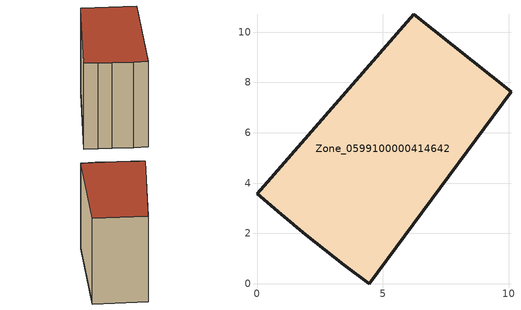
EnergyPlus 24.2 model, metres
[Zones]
Zone_0599100000414642
 floor ground (C_G): 0,3.59 6.24,10.71 10.09,7.63 4.45,0 3.44,0.77 1.94,1.95 0.96,2.76 z0.53
 wall outside (C_F): 0,3.59 0.96,2.76 1.94,1.95 3.44,0.77 4.45,0 10.09,7.63 6.24,10.71 0,3.59 z0.53:9.4
 roof outside (C_R): 6.24,10.71 0,3.59 0.96,2.76 1.94,1.95 3.44,0.77 4.45,0 10.09,7.63 z9.4
[BUILDING]
Pand.0599100000414642: North Axis=0; Terrain=City; Loads Convergence Tolerance Value=0.04; Temperature Convergence Tolerance Value=0.4; Solar Distribution=FullExterior; Maximum Number of Warmup Days=25; Minimum Number of Warmup Days=1
[Site:Location]
Rotterdam.The.Hague.AP_ZH_NLD Design_Conditions: Latitude=51.96; Longitude=4.45; Time Zone=1; Elevation=-4.5
[SITE:GROUNDTEMPERATURE:BUILDINGSURFACE]
18, 18, 18, 18, 18, 18, 18, 18, 18, 18, 18, 18
[MATERIAL] Thermal Absorptance=0.9; Solar Absorptance=0.7; Visible Absorptance=0.7
Name | Roughness | Thickness | Conductivity | Density | Specific Heat
G.TI.1992-2005 | MediumSmooth | 0.15 | 0.06 | 540 | 1210
F.TI.1992-2005 | Rough | 0.3 | 0.12 | 1920 | 840
R.TI.1992-2005 | MediumRough | 0.2 | 0.08 | 1500 | 1000
[CONSTRUCTION]
C_G: G.TI.1992-2005
C_F: F.TI.1992-2005
C_R: R.TI.1992-2005
[ZONE]
Zone_0599100000414642: Type=1; Multiplier=1; Ceiling Height=Autocalculate; Volume=Autocalculate; Floor Area=autocalculate; Part of Total Floor Area=Yes
[ZONEINFILTRATION:DESIGNFLOWRATE]
Infil_Zone_0599100000414642: Zone or ZoneList or Space or SpaceList=Zone_0599100000414642; Schedule=AlwaysOn; Design Flow Rate Calculation Method=Flow/Area; Flow Rate per Floor Area=0.0015; Constant Term Coefficient=1; Temperature Term Coefficient=0; Velocity Term Coefficient=0; Velocity Squared Term Coefficient=0
[HVACTEMPLATE:ZONE:IDEALLOADSAIRSYSTEM]
Zone_0599100000414642: Maximum Heating Supply Air Temperature=50; Minimum Cooling Supply Air Temperature=13; Maximum Heating Supply Air Humidity Ratio=0.0156; Minimum Cooling Supply Air Humidity Ratio=0.0077; Heating Limit=NoLimit; Cooling Limit=NoLimit; Dehumidification Control Type=ConstantSensibleHeatRatio; Cooling Sensible Heat Ratio=0.7; Dehumidification Setpoint=60; Humidification Control Type=None; Humidification Setpoint=30; Outdoor Air Method=None; Outdoor Air Flow Rate per Person=0.00944; Outdoor Air Flow Rate per Zone Floor Area=0; Outdoor Air Flow Rate per Zone=0; Demand Controlled Ventilation Type=None; Outdoor Air Economizer Type=NoEconomizer; Heat Recovery Type=None; Sensible Heat Recovery Effectiveness=0.7; Latent Heat Recovery Effectiveness=0.65
[ZONECONTROL:THERMOSTAT]
ThermostatControl_Zone_0599100000414642: Zone or ZoneList=Zone_0599100000414642; Control Type Schedule=DualSetpointControlType; Control 1=Thermostat_Zone_0599100000414642; Temperature Difference Between Cutout And Setpoint=0
[THERMOSTATSETPOINT:DUALSETPOINT]
Thermostat_Zone_0599100000414642: Heating Setpoint Temperature Schedule=HeatingSetpoint_Zone_0599100000414642; Cooling Setpoint Temperature Schedule=CoolingSetpoint_Zone_0599100000414642
[SCHEDULE:COMPACT]
HeatingSetpoint_Zone_0599100000414642: Through: 12/31, For: AllDays, Until: 24:00, 21
CoolingSetpoint_Zone_0599100000414642: Through: 12/31, For: AllDays, Until: 24:00, 24
DualSetpointControlType: Through: 12/31, For: AllDays, Until: 24:00, 4
AlwaysOn: Through: 12/31, For: AllDays, Until: 24:00, 1
